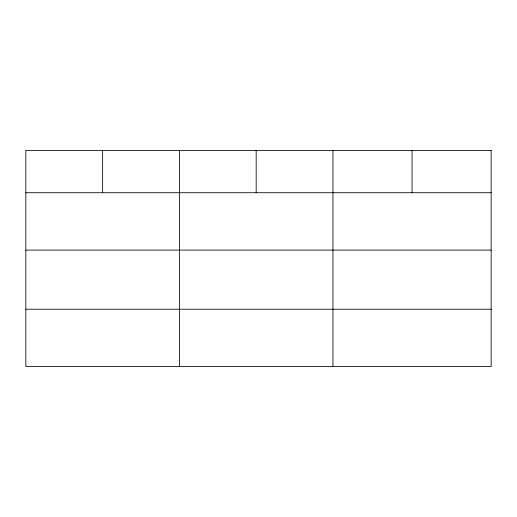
<?xml version="1.0" encoding="UTF-8"?>
<svg xmlns="http://www.w3.org/2000/svg" width="517" height="517" viewBox="0 0 517 517"><rect width="100%" height="100%" fill="white"/><g stroke="black" fill="none" stroke-linecap="round" stroke-linejoin="round"><path stroke-width="0.78" d="M25.85 192.718L491.15 192.718M25.85 250.105L491.15 250.105M25.85 309.224L491.15 309.224M412.049 150.395L412.049 192.718M332.948 150.395L332.948 366.605M256.173 150.395L256.173 192.718M179.399 150.395L179.399 366.605M102.625 150.395L102.625 192.718M491.15 150.395L25.85 150.395L25.85 366.605L491.15 366.605L491.15 150.395"/></g></svg>
